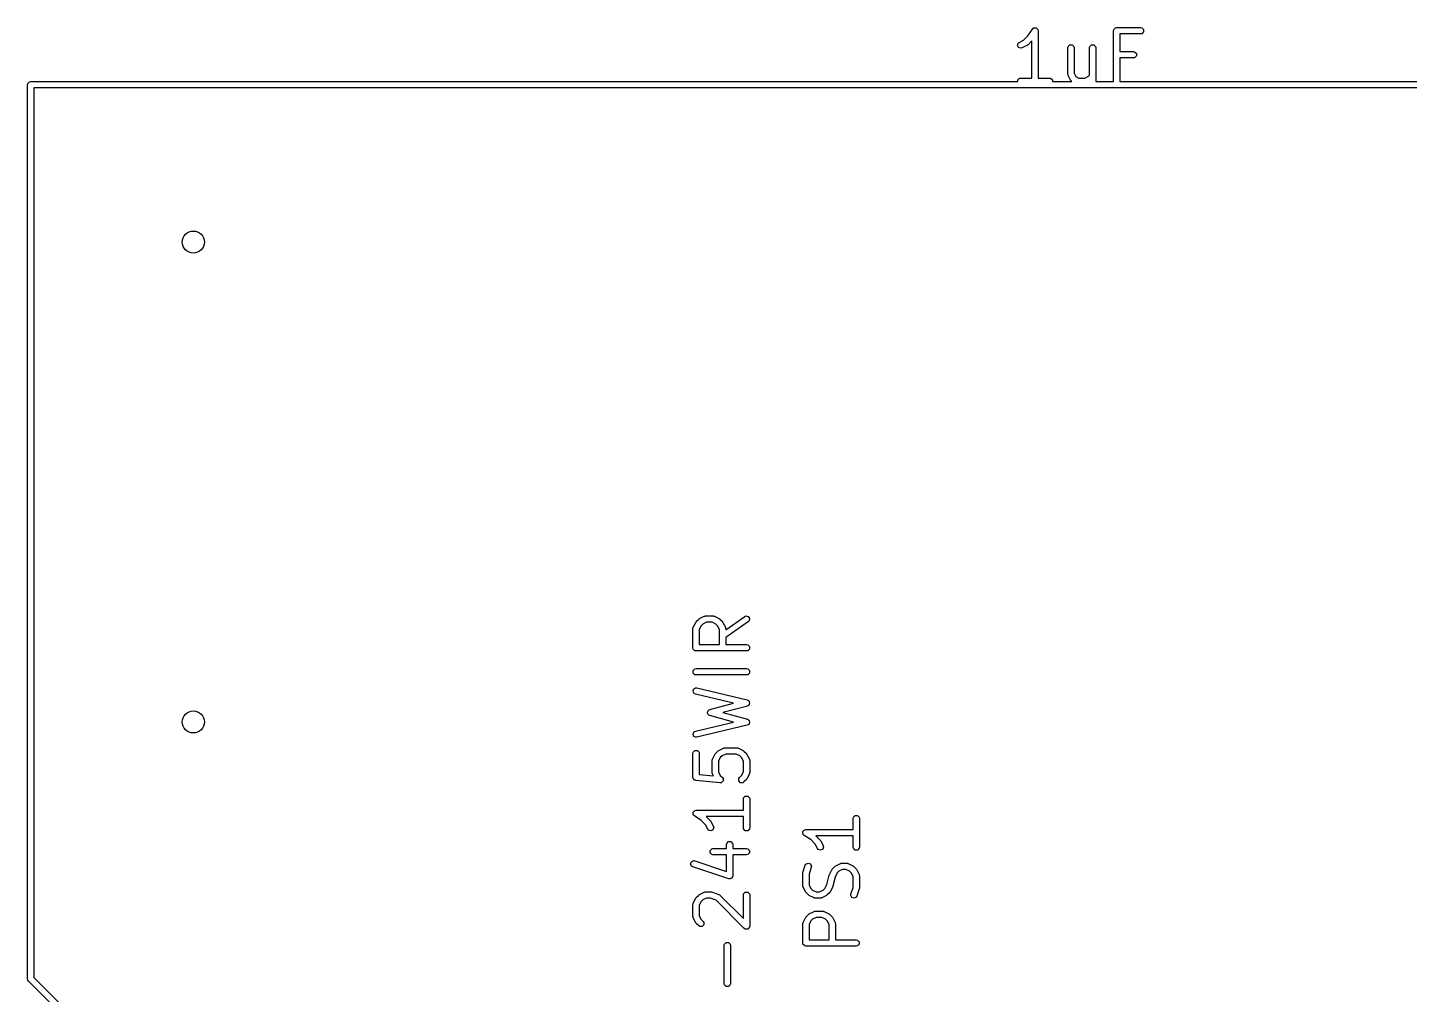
# Model space of a CAD drawing. Header units: inches. Extents: x -1.73 to 1.98, y -0.03 to 4.65.
# Drawn here: x -0.821 to 0.043, y 0.565 to 1.169 of the extents above; entities that cross this region are included whole.
import ezdxf

# ---------------------------------------------------------------- set-up
doc = ezdxf.new("R2010")
doc.units = ezdxf.units.IN
doc.header["$MEASUREMENT"] = 0
doc.layers.add('BLACK', color=250, linetype='CONTINUOUS')

msp = doc.modelspace()

# ---------------------------------------------------------------- linework, layer by layer
at = {"layer": 'BLACK', "linetype": 'CONTINUOUS'}
for p, q in [((-0.19566, 1.16428), (-0.19277, 1.16862)), ((-0.19277, 1.16862), (-0.19223, 1.16916)), ((-0.19223, 1.16916), (-0.19203, 1.1692)), ((-0.19203, 1.1692), (-0.19189, 1.16934)), ((-0.19189, 1.16934), (-0.19131, 1.16934)), ((-0.19131, 1.16934), (-0.19075, 1.16945)), ((-0.19075, 1.16945), (-0.19058, 1.16934)), ((-0.19058, 1.16934), (-0.19038, 1.16934)), ((-0.19038, 1.16934), (-0.18997, 1.16894)), ((-0.18997, 1.16894), (-0.1895, 1.16862)), ((-0.1895, 1.16862), (-0.18946, 1.16842)), ((-0.18946, 1.16842), (-0.18931, 1.16828)), ((-0.18931, 1.16828), (-0.18916, 1.16752)), ((-0.18916, 1.16752), (-0.18916, 1.138)), ((-0.14211, 1.16752), (-0.14196, 1.16828)), ((-0.14211, 1.13603), (-0.14211, 1.16752)), ((-0.14196, 1.16828), (-0.14089, 1.16934)), ((-0.14089, 1.16934), (-0.14014, 1.16949)), ((-0.14014, 1.16949), (-0.12514, 1.16949)), ((-0.12514, 1.16949), (-0.12439, 1.16934)), ((-0.12439, 1.16934), (-0.12332, 1.16828)), ((-0.12332, 1.16677), (-0.12439, 1.16571)), ((-0.12332, 1.16828), (-0.12332, 1.16677)), ((-0.20209, 1.15839), (-0.20162, 1.15981)), ((-0.20142, 1.15704), (-0.20209, 1.15839)), ((-0.20162, 1.15981), (-0.20101, 1.16029)), ((-0.20101, 1.16029), (-0.1983, 1.16164)), ((-0.19625, 1.15826), (-0.19925, 1.15676)), ((-0.1983, 1.16164), (-0.19566, 1.16428)), ((-0.196, 1.15846), (-0.19625, 1.15826)), ((-0.19574, 1.15863), (-0.196, 1.15846)), ((-0.1931, 1.16127), (-0.19574, 1.15863)), ((-0.1931, 1.138), (-0.1931, 1.16127)), ((-0.1706, 1.15703), (-0.17045, 1.15778)), ((-0.17045, 1.15778), (-0.16939, 1.15884)), ((-0.16939, 1.15884), (-0.16788, 1.15884)), ((-0.16788, 1.15884), (-0.16682, 1.15778)), ((-0.16682, 1.15778), (-0.16667, 1.15703)), ((-0.15711, 1.15703), (-0.15696, 1.15778)), ((-0.15696, 1.15778), (-0.15589, 1.15884)), ((-0.15589, 1.15884), (-0.15438, 1.15884)), ((-0.15438, 1.15884), (-0.15332, 1.15778)), ((-0.15332, 1.15778), (-0.15317, 1.15703)), ((-0.12514, 1.16556), (-0.13817, 1.16556)), ((-0.13817, 1.16556), (-0.13817, 1.15449)), ((-0.12439, 1.16571), (-0.12514, 1.16556)), ((-0.19999, 1.15656), (-0.20142, 1.15704)), ((-0.19925, 1.15676), (-0.19999, 1.15656)), ((-0.1706, 1.14053), (-0.1706, 1.15703)), ((-0.16667, 1.15703), (-0.16667, 1.14099)), ((-0.15711, 1.13984), (-0.15711, 1.15703)), ((-0.15317, 1.15703), (-0.15317, 1.13603)), ((-0.13817, 1.15449), (-0.12964, 1.15449)), ((-0.12964, 1.15056), (-0.13817, 1.15056)), ((-0.13817, 1.15056), (-0.13817, 1.13603)), ((-0.12964, 1.15449), (-0.12889, 1.15434)), ((-0.12889, 1.15071), (-0.12964, 1.15056)), ((-0.12889, 1.15434), (-0.12782, 1.15328)), ((-0.12782, 1.15177), (-0.12889, 1.15071)), ((-0.12782, 1.15328), (-0.12782, 1.15177)), ((-0.17058, 1.14043), (-0.1706, 1.14053)), ((-0.1706, 1.14039), (-0.17058, 1.14043)), ((-0.17052, 1.14008), (-0.1706, 1.14039)), ((-0.17045, 1.13977), (-0.17052, 1.14008)), ((-0.16667, 1.14099), (-0.16567, 1.13899)), ((-0.82077, 1.13386), (-0.82062, 1.13461)), ((-0.82077, 0.5748), (-0.82077, 1.13386)), ((-0.82062, 1.13461), (-0.81955, 1.13568)), ((-0.81955, 1.13568), (-0.8188, 1.13583)), ((-0.8188, 1.13583), (-0.20195, 1.13583)), ((0.17923, 1.13189), (-0.81683, 1.13189)), ((-0.81683, 1.13189), (-0.81683, 0.57562)), ((-0.20195, 1.13678), (-0.20088, 1.13785)), ((-0.20195, 1.13583), (-0.20195, 1.13678)), ((-0.20088, 1.13785), (-0.20013, 1.138)), ((-0.20013, 1.138), (-0.1931, 1.138)), ((-0.18916, 1.138), (-0.18213, 1.138)), ((-0.18213, 1.138), (-0.18138, 1.13785)), ((-0.18138, 1.13785), (-0.18031, 1.13678)), ((-0.18031, 1.13678), (-0.18031, 1.13583)), ((-0.18031, 1.13583), (-0.16809, 1.13583)), ((-0.17042, 1.13974), (-0.17045, 1.13977)), ((-0.1704, 1.13965), (-0.17042, 1.13974)), ((-0.1689, 1.13665), (-0.1704, 1.13965)), ((-0.16866, 1.13634), (-0.1689, 1.13665)), ((-0.16862, 1.13624), (-0.16866, 1.13634)), ((-0.16851, 1.13615), (-0.16862, 1.13624)), ((-0.16843, 1.13604), (-0.16851, 1.13615)), ((-0.16833, 1.13601), (-0.16843, 1.13604)), ((-0.16809, 1.13583), (-0.16833, 1.13601)), ((-0.16567, 1.13899), (-0.16367, 1.138)), ((-0.16367, 1.138), (-0.1601, 1.138)), ((-0.1601, 1.138), (-0.1578, 1.13915)), ((-0.1578, 1.13915), (-0.15711, 1.13984)), ((-0.15317, 1.13603), (-0.15321, 1.13583)), ((-0.15321, 1.13583), (-0.14207, 1.13583)), ((-0.14207, 1.13583), (-0.14211, 1.13603)), ((-0.13817, 1.13603), (-0.13821, 1.13583)), ((-0.13821, 1.13583), (0.1812, 1.13583)), ((-0.40484, 0.79422), (-0.40478, 0.79453)), ((-0.40478, 0.79453), (-0.40474, 0.79456)), ((-0.40474, 0.79456), (-0.40472, 0.79466)), ((-0.40472, 0.79466), (-0.40322, 0.79766)), ((-0.40322, 0.79766), (-0.40302, 0.79791)), ((-0.40302, 0.79791), (-0.40285, 0.79817)), ((-0.40285, 0.79817), (-0.40135, 0.79967)), ((-0.40135, 0.79967), (-0.40109, 0.79984)), ((-0.40109, 0.79984), (-0.40084, 0.80004)), ((-0.39984, 0.79561), (-0.40099, 0.79331)), ((-0.40084, 0.80004), (-0.39784, 0.80154)), ((-0.39879, 0.79666), (-0.39984, 0.79561)), ((-0.39649, 0.79781), (-0.39879, 0.79666)), ((-0.39784, 0.80154), (-0.39774, 0.80156)), ((-0.39774, 0.80156), (-0.39771, 0.80159)), ((-0.39771, 0.80159), (-0.3974, 0.80166)), ((-0.3974, 0.80166), (-0.3971, 0.80174)), ((-0.3971, 0.80174), (-0.39705, 0.80172)), ((-0.39705, 0.80172), (-0.39696, 0.80174)), ((-0.39696, 0.80174), (-0.39246, 0.80174)), ((-0.39292, 0.79781), (-0.39649, 0.79781)), ((-0.39062, 0.79666), (-0.39292, 0.79781)), ((-0.39246, 0.80174), (-0.39236, 0.80172)), ((-0.39236, 0.80172), (-0.39232, 0.80174)), ((-0.39232, 0.80174), (-0.39201, 0.80166)), ((-0.39201, 0.80166), (-0.3917, 0.80159)), ((-0.3917, 0.80159), (-0.39167, 0.80156)), ((-0.39167, 0.80156), (-0.39158, 0.80154)), ((-0.39158, 0.80154), (-0.38858, 0.80004)), ((-0.38958, 0.79561), (-0.39062, 0.79666)), ((-0.38843, 0.79331), (-0.38958, 0.79561)), ((-0.38858, 0.80004), (-0.38833, 0.79984)), ((-0.38833, 0.79984), (-0.38807, 0.79967)), ((-0.38807, 0.79967), (-0.38657, 0.79817)), ((-0.38657, 0.79817), (-0.38639, 0.7979)), ((-0.38639, 0.7979), (-0.3862, 0.79766)), ((-0.3862, 0.79766), (-0.3847, 0.79466)), ((-0.3847, 0.79466), (-0.38467, 0.79456)), ((-0.38467, 0.79456), (-0.38464, 0.79453)), ((-0.38464, 0.79453), (-0.38458, 0.79422)), ((-0.38449, 0.79306), (-0.37259, 0.80139)), ((-0.37033, 0.79816), (-0.38449, 0.78825)), ((-0.37259, 0.80139), (-0.37189, 0.8017)), ((-0.37189, 0.8017), (-0.3704, 0.80144)), ((-0.3704, 0.80144), (-0.36954, 0.8002)), ((-0.3698, 0.79872), (-0.37033, 0.79816)), ((-0.36954, 0.8002), (-0.3698, 0.79872)), ((-0.40493, 0.79378), (-0.40491, 0.79387)), ((-0.40493, 0.78178), (-0.40493, 0.79378)), ((-0.40492, 0.79392), (-0.40484, 0.79422)), ((-0.40491, 0.79387), (-0.40492, 0.79392)), ((-0.40099, 0.79331), (-0.40099, 0.78375)), ((-0.38843, 0.78375), (-0.38843, 0.79331)), ((-0.38458, 0.79422), (-0.3845, 0.79392)), ((-0.3845, 0.79392), (-0.38451, 0.79387)), ((-0.38451, 0.79387), (-0.38449, 0.79378)), ((-0.38449, 0.79378), (-0.38449, 0.79306)), ((-0.38449, 0.78825), (-0.38449, 0.78375)), ((-0.40478, 0.78102), (-0.40493, 0.78178)), ((-0.40371, 0.77996), (-0.40478, 0.78102)), ((-0.40296, 0.77981), (-0.40371, 0.77996)), ((-0.37146, 0.77981), (-0.40296, 0.77981)), ((-0.40099, 0.78375), (-0.38843, 0.78375)), ((-0.38449, 0.78375), (-0.37146, 0.78375)), ((-0.37146, 0.78375), (-0.37071, 0.7836)), ((-0.37071, 0.77996), (-0.37146, 0.77981)), ((-0.37071, 0.7836), (-0.36964, 0.78253)), ((-0.36964, 0.78102), (-0.37071, 0.77996)), ((-0.36964, 0.78253), (-0.36964, 0.78102)), ((-0.40478, 0.76753), (-0.40371, 0.7686)), ((-0.40371, 0.7686), (-0.40296, 0.76875)), ((-0.40296, 0.76875), (-0.37146, 0.76875)), ((-0.37146, 0.76875), (-0.37071, 0.7686)), ((-0.37071, 0.7686), (-0.36964, 0.76753)), ((-0.40478, 0.76603), (-0.40478, 0.76753)), ((-0.40371, 0.76496), (-0.40478, 0.76603)), ((-0.40296, 0.76481), (-0.40371, 0.76496)), ((-0.37146, 0.76481), (-0.40296, 0.76481)), ((-0.37071, 0.76496), (-0.37146, 0.76481)), ((-0.36964, 0.76603), (-0.37071, 0.76496)), ((-0.36964, 0.76753), (-0.36964, 0.76603)), ((-0.4049, 0.75447), (-0.40455, 0.75593)), ((-0.40411, 0.75319), (-0.4049, 0.75447)), ((-0.40455, 0.75593), (-0.40327, 0.75672)), ((-0.40341, 0.75287), (-0.40411, 0.75319)), ((-0.37951, 0.74717), (-0.40341, 0.75287)), ((-0.40327, 0.75672), (-0.4025, 0.7567)), ((-0.4025, 0.7567), (-0.371, 0.7492)), ((-0.39529, 0.74261), (-0.39515, 0.74285)), ((-0.39515, 0.74285), (-0.39447, 0.74318)), ((-0.39447, 0.74318), (-0.37951, 0.74717)), ((-0.37095, 0.74538), (-0.38632, 0.74128)), ((-0.371, 0.7492), (-0.37031, 0.74888)), ((-0.37026, 0.74572), (-0.37095, 0.74538)), ((-0.37031, 0.74888), (-0.37015, 0.74863)), ((-0.37012, 0.74597), (-0.37026, 0.74572)), ((-0.37015, 0.74863), (-0.3699, 0.74848)), ((-0.36987, 0.74613), (-0.37012, 0.74597)), ((-0.3699, 0.74848), (-0.36977, 0.74801)), ((-0.36975, 0.7466), (-0.36987, 0.74613)), ((-0.36977, 0.74801), (-0.36952, 0.74759)), ((-0.36951, 0.74702), (-0.36975, 0.7466)), ((-0.36952, 0.74759), (-0.36959, 0.74731)), ((-0.36959, 0.74731), (-0.36951, 0.74702)), ((-0.40341, 0.7297), (-0.37951, 0.73539)), ((-0.39591, 0.74154), (-0.39565, 0.74198)), ((-0.39584, 0.74128), (-0.39591, 0.74154)), ((-0.39591, 0.74102), (-0.39584, 0.74128)), ((-0.39565, 0.74058), (-0.39591, 0.74102)), ((-0.39565, 0.74198), (-0.39552, 0.74248)), ((-0.39552, 0.74009), (-0.39565, 0.74058)), ((-0.39552, 0.74248), (-0.39529, 0.74261)), ((-0.39529, 0.73995), (-0.39552, 0.74009)), ((-0.39515, 0.73972), (-0.39529, 0.73995)), ((-0.39447, 0.73938), (-0.39515, 0.73972)), ((-0.37951, 0.73539), (-0.39447, 0.73938)), ((-0.38632, 0.74128), (-0.37095, 0.73719)), ((-0.37095, 0.73719), (-0.37026, 0.73685)), ((-0.37026, 0.73685), (-0.37012, 0.73659)), ((-0.3699, 0.73409), (-0.37015, 0.73394)), ((-0.37012, 0.73659), (-0.36987, 0.73644)), ((-0.36977, 0.73456), (-0.3699, 0.73409)), ((-0.36987, 0.73644), (-0.36975, 0.73596)), ((-0.36952, 0.73497), (-0.36977, 0.73456)), ((-0.36975, 0.73596), (-0.36951, 0.73554)), ((-0.36951, 0.73554), (-0.36959, 0.73526)), ((-0.36959, 0.73526), (-0.36952, 0.73497)), ((-0.4049, 0.7281), (-0.40411, 0.72938)), ((-0.40455, 0.72663), (-0.4049, 0.7281)), ((-0.40327, 0.72584), (-0.40455, 0.72663)), ((-0.40411, 0.72938), (-0.40341, 0.7297)), ((-0.4025, 0.72587), (-0.40327, 0.72584)), ((-0.371, 0.73337), (-0.4025, 0.72587)), ((-0.37031, 0.73369), (-0.371, 0.73337)), ((-0.37015, 0.73394), (-0.37031, 0.73369)), ((-0.40478, 0.71654), (-0.40371, 0.7176)), ((-0.40371, 0.7176), (-0.4022, 0.7176)), ((-0.4022, 0.7176), (-0.40114, 0.71654)), ((-0.39085, 0.71568), (-0.38935, 0.71718)), ((-0.38935, 0.71718), (-0.38909, 0.71735)), ((-0.38909, 0.71735), (-0.38884, 0.71755)), ((-0.38884, 0.71755), (-0.38584, 0.71905)), ((-0.38584, 0.71905), (-0.38574, 0.71907)), ((-0.38574, 0.71907), (-0.38571, 0.7191)), ((-0.38571, 0.7191), (-0.3854, 0.71917)), ((-0.3854, 0.71917), (-0.3851, 0.71925)), ((-0.3851, 0.71925), (-0.38506, 0.71923)), ((-0.38506, 0.71923), (-0.38496, 0.71925)), ((-0.38496, 0.71925), (-0.37746, 0.71925)), ((-0.37746, 0.71925), (-0.37736, 0.71923)), ((-0.37736, 0.71923), (-0.37732, 0.71925)), ((-0.37732, 0.71925), (-0.37702, 0.71917)), ((-0.37702, 0.71917), (-0.37671, 0.7191)), ((-0.37671, 0.7191), (-0.37667, 0.71907)), ((-0.37667, 0.71907), (-0.37658, 0.71905)), ((-0.37658, 0.71905), (-0.37358, 0.71755)), ((-0.37358, 0.71755), (-0.37333, 0.71735)), ((-0.37333, 0.71735), (-0.37307, 0.71718)), ((-0.37307, 0.71718), (-0.37157, 0.71568)), ((-0.40493, 0.71579), (-0.40478, 0.71654)), ((-0.40493, 0.70079), (-0.40493, 0.71579)), ((-0.40114, 0.71654), (-0.40099, 0.71579)), ((-0.40099, 0.71579), (-0.40099, 0.70257)), ((-0.39293, 0.71129), (-0.39291, 0.71138)), ((-0.39293, 0.70379), (-0.39293, 0.71129)), ((-0.39292, 0.71143), (-0.39284, 0.71173)), ((-0.39291, 0.71138), (-0.39292, 0.71143)), ((-0.39284, 0.71173), (-0.39278, 0.71204)), ((-0.39278, 0.71204), (-0.39275, 0.71207)), ((-0.39275, 0.71207), (-0.39272, 0.71217)), ((-0.39272, 0.71217), (-0.39122, 0.71517)), ((-0.39122, 0.71517), (-0.39103, 0.71542)), ((-0.39103, 0.71542), (-0.39085, 0.71568)), ((-0.38784, 0.71312), (-0.38899, 0.71082)), ((-0.38899, 0.71082), (-0.38899, 0.70425)), ((-0.38679, 0.71417), (-0.38784, 0.71312)), ((-0.38449, 0.71532), (-0.38679, 0.71417)), ((-0.37792, 0.71532), (-0.38449, 0.71532)), ((-0.37563, 0.71417), (-0.37792, 0.71532)), ((-0.37458, 0.71312), (-0.37563, 0.71417)), ((-0.37343, 0.71082), (-0.37458, 0.71312)), ((-0.37343, 0.70425), (-0.37343, 0.71082)), ((-0.37157, 0.71568), (-0.37139, 0.71542)), ((-0.37139, 0.71542), (-0.3712, 0.71517)), ((-0.3712, 0.71517), (-0.3697, 0.71217)), ((-0.3697, 0.71217), (-0.36967, 0.71207)), ((-0.36967, 0.71207), (-0.36964, 0.71204)), ((-0.36964, 0.71204), (-0.36958, 0.71173)), ((-0.36958, 0.71173), (-0.3695, 0.71143)), ((-0.3695, 0.71143), (-0.36951, 0.71138)), ((-0.36951, 0.71138), (-0.36949, 0.71129)), ((-0.36949, 0.71129), (-0.36949, 0.70379)), ((-0.40483, 0.70032), (-0.40493, 0.70079)), ((-0.40484, 0.70022), (-0.40483, 0.70032)), ((-0.4048, 0.70017), (-0.40484, 0.70022)), ((-0.40478, 0.70003), (-0.4048, 0.70017)), ((-0.40431, 0.69957), (-0.40478, 0.70003)), ((-0.40389, 0.69905), (-0.40431, 0.69957)), ((-0.40099, 0.70257), (-0.39211, 0.70168)), ((-0.39291, 0.70369), (-0.39293, 0.70379)), ((-0.39292, 0.70365), (-0.39291, 0.70369)), ((-0.39284, 0.70334), (-0.39292, 0.70365)), ((-0.39278, 0.70303), (-0.39284, 0.70334)), ((-0.39275, 0.703), (-0.39278, 0.70303)), ((-0.39272, 0.70291), (-0.39275, 0.703)), ((-0.39211, 0.70168), (-0.39272, 0.70291)), ((-0.38899, 0.70425), (-0.38784, 0.70195)), ((-0.38784, 0.70195), (-0.38657, 0.70068)), ((-0.38657, 0.70068), (-0.38614, 0.70004)), ((-0.38614, 0.70004), (-0.38614, 0.69994)), ((-0.38614, 0.69994), (-0.38607, 0.69986)), ((-0.38607, 0.69986), (-0.38614, 0.6992)), ((-0.37628, 0.70004), (-0.37585, 0.70068)), ((-0.37628, 0.69853), (-0.37628, 0.70004)), ((-0.37585, 0.70068), (-0.37458, 0.70195)), ((-0.37458, 0.70195), (-0.37343, 0.70425)), ((-0.37139, 0.69966), (-0.37157, 0.6994)), ((-0.3712, 0.69991), (-0.37139, 0.69966)), ((-0.3697, 0.70291), (-0.3712, 0.69991)), ((-0.36967, 0.703), (-0.3697, 0.70291)), ((-0.36964, 0.70303), (-0.36967, 0.703)), ((-0.36958, 0.70334), (-0.36964, 0.70303)), ((-0.3695, 0.70365), (-0.36958, 0.70334)), ((-0.36949, 0.70379), (-0.36951, 0.70369)), ((-0.36951, 0.70369), (-0.3695, 0.70365)), ((-0.40375, 0.69901), (-0.40389, 0.69905)), ((-0.40371, 0.69897), (-0.40375, 0.69901)), ((-0.40361, 0.69897), (-0.40371, 0.69897)), ((-0.40315, 0.69883), (-0.40361, 0.69897)), ((-0.38815, 0.69733), (-0.40315, 0.69883)), ((-0.38739, 0.6974), (-0.38815, 0.69733)), ((-0.38731, 0.69747), (-0.38739, 0.6974)), ((-0.38721, 0.69747), (-0.38731, 0.69747)), ((-0.38674, 0.69794), (-0.38721, 0.69747)), ((-0.38622, 0.69836), (-0.38674, 0.69794)), ((-0.38621, 0.69846), (-0.38622, 0.69836)), ((-0.38614, 0.69853), (-0.38621, 0.69846)), ((-0.38614, 0.6992), (-0.38614, 0.69853)), ((-0.37521, 0.69747), (-0.37628, 0.69853)), ((-0.37371, 0.69747), (-0.37521, 0.69747)), ((-0.37307, 0.6979), (-0.37371, 0.69747)), ((-0.37157, 0.6994), (-0.37307, 0.6979)), ((-0.37343, 0.68729), (-0.37328, 0.68804)), ((-0.37343, 0.68026), (-0.37343, 0.68729)), ((-0.37328, 0.68804), (-0.37221, 0.68911)), ((-0.37221, 0.68911), (-0.37071, 0.68911)), ((-0.37071, 0.68911), (-0.36964, 0.68804)), ((-0.36964, 0.68804), (-0.36949, 0.68729)), ((-0.36949, 0.68729), (-0.36949, 0.66929)), ((-0.40489, 0.67867), (-0.40478, 0.67884)), ((-0.40478, 0.67811), (-0.40489, 0.67867)), ((-0.40478, 0.67904), (-0.40437, 0.67945)), ((-0.40478, 0.67884), (-0.40478, 0.67904)), ((-0.40478, 0.67754), (-0.40478, 0.67811)), ((-0.40463, 0.67739), (-0.40478, 0.67754)), ((-0.40459, 0.67719), (-0.40463, 0.67739)), ((-0.40405, 0.67665), (-0.40459, 0.67719)), ((-0.40437, 0.67945), (-0.40405, 0.67993)), ((-0.40405, 0.67993), (-0.40385, 0.67997)), ((-0.39971, 0.67376), (-0.40405, 0.67665)), ((-0.40385, 0.67997), (-0.40371, 0.68011)), ((-0.40371, 0.68011), (-0.40296, 0.68026)), ((-0.40296, 0.68026), (-0.37343, 0.68026)), ((-0.39708, 0.67112), (-0.39971, 0.67376)), ((-0.37343, 0.67632), (-0.3967, 0.67632)), ((-0.3967, 0.67632), (-0.39407, 0.67368)), ((-0.39407, 0.67368), (-0.39389, 0.67342)), ((-0.37343, 0.66929), (-0.37343, 0.67632)), ((-0.30483, 0.67518), (-0.30468, 0.67593)), ((-0.30483, 0.66815), (-0.30483, 0.67518)), ((-0.30468, 0.67593), (-0.30361, 0.677)), ((-0.30361, 0.677), (-0.30211, 0.677)), ((-0.30211, 0.677), (-0.30104, 0.67593)), ((-0.30104, 0.67593), (-0.30089, 0.67518)), ((-0.30089, 0.67518), (-0.30089, 0.65718)), ((-0.39572, 0.66841), (-0.39708, 0.67112)), ((-0.39525, 0.6678), (-0.39572, 0.66841)), ((-0.39382, 0.66733), (-0.39525, 0.6678)), ((-0.39389, 0.67342), (-0.3937, 0.67317)), ((-0.39247, 0.668), (-0.39382, 0.66733)), ((-0.3937, 0.67317), (-0.3922, 0.67017)), ((-0.39199, 0.66943), (-0.39247, 0.668)), ((-0.3922, 0.67017), (-0.39199, 0.66943)), ((-0.37328, 0.66854), (-0.37343, 0.66929)), ((-0.37221, 0.66747), (-0.37328, 0.66854)), ((-0.37071, 0.66747), (-0.37221, 0.66747)), ((-0.36964, 0.66854), (-0.37071, 0.66747)), ((-0.36949, 0.66929), (-0.36964, 0.66854)), ((-0.33629, 0.66656), (-0.33617, 0.66673)), ((-0.33617, 0.666), (-0.33629, 0.66656)), ((-0.33617, 0.66693), (-0.33577, 0.66734)), ((-0.33617, 0.66673), (-0.33617, 0.66693)), ((-0.33617, 0.66543), (-0.33617, 0.666)), ((-0.33603, 0.66528), (-0.33617, 0.66543)), ((-0.33599, 0.66508), (-0.33603, 0.66528)), ((-0.33545, 0.66454), (-0.33599, 0.66508)), ((-0.33577, 0.66734), (-0.33545, 0.66781)), ((-0.33545, 0.66781), (-0.33525, 0.66785)), ((-0.33525, 0.66785), (-0.33511, 0.668)), ((-0.33511, 0.668), (-0.33435, 0.66815)), ((-0.33435, 0.66815), (-0.30483, 0.66815)), ((-0.38393, 0.65879), (-0.38378, 0.65955)), ((-0.38393, 0.65626), (-0.38393, 0.65879)), ((-0.38378, 0.65955), (-0.38271, 0.66061)), ((-0.38271, 0.66061), (-0.38121, 0.66061)), ((-0.38121, 0.66061), (-0.38014, 0.65955)), ((-0.38014, 0.65955), (-0.37999, 0.65879)), ((-0.37999, 0.65879), (-0.37999, 0.65626)), ((-0.33111, 0.66165), (-0.33545, 0.66454)), ((-0.32847, 0.65901), (-0.33111, 0.66165)), ((-0.32712, 0.6563), (-0.32847, 0.65901)), ((-0.30483, 0.66421), (-0.3281, 0.66421)), ((-0.3281, 0.66421), (-0.32546, 0.66157)), ((-0.32546, 0.66157), (-0.32529, 0.66131)), ((-0.32529, 0.66131), (-0.32509, 0.66106)), ((-0.32509, 0.66106), (-0.32359, 0.65806)), ((-0.32339, 0.65732), (-0.32387, 0.65589)), ((-0.32359, 0.65806), (-0.32339, 0.65732)), ((-0.30483, 0.65718), (-0.30483, 0.66421)), ((-0.30468, 0.65643), (-0.30483, 0.65718)), ((-0.30361, 0.65536), (-0.30468, 0.65643)), ((-0.30104, 0.65643), (-0.30211, 0.65536)), ((-0.30089, 0.65718), (-0.30104, 0.65643)), ((-0.40642, 0.64665), (-0.40594, 0.64808)), ((-0.40594, 0.64808), (-0.4046, 0.64876)), ((-0.4046, 0.64876), (-0.40383, 0.64866)), ((-0.40383, 0.64866), (-0.38393, 0.64203)), ((-0.39428, 0.65505), (-0.39321, 0.65611)), ((-0.39428, 0.65354), (-0.39428, 0.65505)), ((-0.39321, 0.65247), (-0.39428, 0.65354)), ((-0.39321, 0.65611), (-0.39246, 0.65626)), ((-0.39246, 0.65232), (-0.39321, 0.65247)), ((-0.39246, 0.65626), (-0.38393, 0.65626)), ((-0.38393, 0.65232), (-0.39246, 0.65232)), ((-0.38393, 0.64203), (-0.38393, 0.65232)), ((-0.37999, 0.65626), (-0.37146, 0.65626)), ((-0.37146, 0.65232), (-0.37999, 0.65232)), ((-0.37999, 0.65232), (-0.37999, 0.6393)), ((-0.37146, 0.65626), (-0.37071, 0.65611)), ((-0.37071, 0.65247), (-0.37146, 0.65232)), ((-0.37071, 0.65611), (-0.36964, 0.65505)), ((-0.36964, 0.65354), (-0.37071, 0.65247)), ((-0.36964, 0.65505), (-0.36964, 0.65354)), ((-0.32665, 0.65569), (-0.32712, 0.6563)), ((-0.32522, 0.65522), (-0.32665, 0.65569)), ((-0.32387, 0.65589), (-0.32522, 0.65522)), ((-0.30211, 0.65536), (-0.30361, 0.65536)), ((-0.40575, 0.64531), (-0.40642, 0.64665)), ((-0.40508, 0.64493), (-0.40575, 0.64531)), ((-0.38258, 0.63743), (-0.40508, 0.64493)), ((-0.37999, 0.6393), (-0.38014, 0.63854)), ((-0.33632, 0.64068), (-0.33626, 0.64099)), ((-0.33632, 0.63318), (-0.33632, 0.64068)), ((-0.33626, 0.64099), (-0.33622, 0.6413)), ((-0.33622, 0.6413), (-0.33472, 0.6458)), ((-0.33472, 0.6458), (-0.33434, 0.64647)), ((-0.33434, 0.64647), (-0.33299, 0.64715)), ((-0.33299, 0.64715), (-0.33156, 0.64667)), ((-0.33099, 0.64456), (-0.33239, 0.64036)), ((-0.33239, 0.64036), (-0.33239, 0.63365)), ((-0.33156, 0.64667), (-0.33089, 0.64532)), ((-0.33089, 0.64532), (-0.33099, 0.64456)), ((-0.32121, 0.63387), (-0.31977, 0.63966)), ((-0.31977, 0.63966), (-0.31967, 0.63986)), ((-0.31967, 0.63986), (-0.31962, 0.64006)), ((-0.31962, 0.64006), (-0.31812, 0.64306)), ((-0.31812, 0.64306), (-0.31792, 0.64331)), ((-0.31792, 0.64331), (-0.31775, 0.64357)), ((-0.31775, 0.64357), (-0.31625, 0.64507)), ((-0.31625, 0.64507), (-0.31599, 0.64525)), ((-0.31474, 0.64102), (-0.316, 0.6385)), ((-0.31599, 0.64525), (-0.31574, 0.64544)), ((-0.31574, 0.64544), (-0.31274, 0.64694)), ((-0.31369, 0.64206), (-0.31474, 0.64102)), ((-0.31139, 0.64321), (-0.31369, 0.64206)), ((-0.31274, 0.64694), (-0.31264, 0.64697)), ((-0.31264, 0.64697), (-0.31261, 0.647)), ((-0.31261, 0.647), (-0.3123, 0.64706)), ((-0.3123, 0.64706), (-0.312, 0.64715)), ((-0.312, 0.64715), (-0.31195, 0.64713)), ((-0.31195, 0.64713), (-0.31186, 0.64715)), ((-0.31186, 0.64715), (-0.30886, 0.64715)), ((-0.30932, 0.64321), (-0.31139, 0.64321)), ((-0.30702, 0.64206), (-0.30932, 0.64321)), ((-0.30886, 0.64715), (-0.30876, 0.64713)), ((-0.30876, 0.64713), (-0.30872, 0.64715)), ((-0.30872, 0.64715), (-0.30841, 0.64706)), ((-0.30841, 0.64706), (-0.3081, 0.647)), ((-0.3081, 0.647), (-0.30807, 0.64697)), ((-0.30807, 0.64697), (-0.30798, 0.64694)), ((-0.30798, 0.64694), (-0.30498, 0.64544)), ((-0.30598, 0.64102), (-0.30702, 0.64206)), ((-0.30483, 0.63872), (-0.30598, 0.64102)), ((-0.30498, 0.64544), (-0.30473, 0.64525)), ((-0.30473, 0.64525), (-0.30447, 0.64507)), ((-0.30447, 0.64507), (-0.30297, 0.64357)), ((-0.30297, 0.64357), (-0.30279, 0.64331)), ((-0.30279, 0.64331), (-0.3026, 0.64306)), ((-0.3026, 0.64306), (-0.3011, 0.64006)), ((-0.3011, 0.64006), (-0.30107, 0.63997)), ((-0.30107, 0.63997), (-0.30104, 0.63994)), ((-0.30104, 0.63994), (-0.30098, 0.63963)), ((-0.30098, 0.63963), (-0.30089, 0.63932)), ((-0.30089, 0.63932), (-0.30091, 0.63928)), ((-0.30091, 0.63928), (-0.30089, 0.63918)), ((-0.30089, 0.63918), (-0.30089, 0.63168)), ((-0.38182, 0.63733), (-0.38258, 0.63743)), ((-0.38153, 0.63748), (-0.38182, 0.63733)), ((-0.38121, 0.63748), (-0.38153, 0.63748)), ((-0.38088, 0.6378), (-0.38121, 0.63748)), ((-0.38047, 0.63801), (-0.38088, 0.6378)), ((-0.38037, 0.63831), (-0.38047, 0.63801)), ((-0.38014, 0.63854), (-0.38037, 0.63831)), ((-0.3363, 0.63309), (-0.33632, 0.63318)), ((-0.33632, 0.63304), (-0.3363, 0.63309)), ((-0.33623, 0.63274), (-0.33632, 0.63304)), ((-0.33617, 0.63243), (-0.33623, 0.63274)), ((-0.33614, 0.6324), (-0.33617, 0.63243)), ((-0.33612, 0.6323), (-0.33614, 0.6324)), ((-0.33462, 0.6293), (-0.33612, 0.6323)), ((-0.33239, 0.63365), (-0.33124, 0.63135)), ((-0.33124, 0.63135), (-0.33019, 0.6303)), ((-0.32352, 0.6303), (-0.32247, 0.63135)), ((-0.32247, 0.63135), (-0.32121, 0.63387)), ((-0.3176, 0.6323), (-0.3191, 0.6293)), ((-0.31754, 0.63251), (-0.3176, 0.6323)), ((-0.31745, 0.63271), (-0.31754, 0.63251)), ((-0.316, 0.6385), (-0.31745, 0.63271)), ((-0.30623, 0.62781), (-0.30483, 0.632)), ((-0.30483, 0.632), (-0.30483, 0.63872)), ((-0.30099, 0.63106), (-0.30249, 0.62656)), ((-0.30095, 0.63137), (-0.30099, 0.63106)), ((-0.30089, 0.63168), (-0.30095, 0.63137)), ((-0.40484, 0.62174), (-0.40478, 0.62205)), ((-0.40478, 0.62205), (-0.40474, 0.62208)), ((-0.40474, 0.62208), (-0.40472, 0.62218)), ((-0.40472, 0.62218), (-0.40322, 0.62518)), ((-0.40322, 0.62518), (-0.40302, 0.62543)), ((-0.40302, 0.62543), (-0.40285, 0.62569)), ((-0.40285, 0.62569), (-0.40135, 0.62719)), ((-0.40135, 0.62719), (-0.40109, 0.62736)), ((-0.40109, 0.62736), (-0.40084, 0.62756)), ((-0.39984, 0.62313), (-0.40099, 0.62083)), ((-0.40084, 0.62756), (-0.39784, 0.62906)), ((-0.39879, 0.62418), (-0.39984, 0.62313)), ((-0.39649, 0.62533), (-0.39879, 0.62418)), ((-0.39784, 0.62906), (-0.39774, 0.62908)), ((-0.39774, 0.62908), (-0.39771, 0.62912)), ((-0.39771, 0.62912), (-0.3974, 0.62918)), ((-0.3974, 0.62918), (-0.3971, 0.62926)), ((-0.3971, 0.62926), (-0.39705, 0.62925)), ((-0.39705, 0.62925), (-0.39696, 0.62927)), ((-0.39696, 0.62927), (-0.39396, 0.62927)), ((-0.39428, 0.62533), (-0.39649, 0.62533)), ((-0.39052, 0.62408), (-0.39428, 0.62533)), ((-0.39396, 0.62927), (-0.39365, 0.6292)), ((-0.39365, 0.6292), (-0.39334, 0.62916)), ((-0.39334, 0.62916), (-0.38884, 0.62766)), ((-0.37285, 0.60641), (-0.39052, 0.62408)), ((-0.38884, 0.62766), (-0.38875, 0.62762)), ((-0.38875, 0.62762), (-0.38871, 0.62762)), ((-0.38871, 0.62762), (-0.38844, 0.62744)), ((-0.38844, 0.62744), (-0.38817, 0.62728)), ((-0.38817, 0.62728), (-0.38815, 0.62724)), ((-0.38815, 0.62724), (-0.38807, 0.62719)), ((-0.38807, 0.62719), (-0.37343, 0.61255)), ((-0.37343, 0.6273), (-0.37328, 0.62805)), ((-0.37343, 0.61255), (-0.37343, 0.6273)), ((-0.37328, 0.62805), (-0.37221, 0.62912)), ((-0.37221, 0.62912), (-0.37071, 0.62912)), ((-0.37071, 0.62912), (-0.36964, 0.62805)), ((-0.36964, 0.62805), (-0.36949, 0.6273)), ((-0.36949, 0.6273), (-0.36949, 0.6078)), ((-0.33442, 0.62905), (-0.33462, 0.6293)), ((-0.33425, 0.62879), (-0.33442, 0.62905)), ((-0.33275, 0.62729), (-0.33425, 0.62879)), ((-0.33248, 0.62712), (-0.33275, 0.62729)), ((-0.33224, 0.62692), (-0.33248, 0.62712)), ((-0.32924, 0.62542), (-0.33224, 0.62692)), ((-0.33019, 0.6303), (-0.32789, 0.62915)), ((-0.32914, 0.6254), (-0.32924, 0.62542)), ((-0.32911, 0.62537), (-0.32914, 0.6254)), ((-0.3288, 0.6253), (-0.32911, 0.62537)), ((-0.32849, 0.62522), (-0.3288, 0.6253)), ((-0.32845, 0.62523), (-0.32849, 0.62522)), ((-0.32836, 0.62522), (-0.32845, 0.62523)), ((-0.32536, 0.62522), (-0.32836, 0.62522)), ((-0.32789, 0.62915), (-0.32582, 0.62915)), ((-0.32582, 0.62915), (-0.32352, 0.6303)), ((-0.32526, 0.62523), (-0.32536, 0.62522)), ((-0.32522, 0.62522), (-0.32526, 0.62523)), ((-0.32491, 0.6253), (-0.32522, 0.62522)), ((-0.3246, 0.62537), (-0.32491, 0.6253)), ((-0.32457, 0.6254), (-0.3246, 0.62537)), ((-0.32448, 0.62542), (-0.32457, 0.6254)), ((-0.32148, 0.62692), (-0.32448, 0.62542)), ((-0.32123, 0.62712), (-0.32148, 0.62692)), ((-0.32096, 0.62729), (-0.32123, 0.62712)), ((-0.31946, 0.62879), (-0.32096, 0.62729)), ((-0.31929, 0.62905), (-0.31946, 0.62879)), ((-0.3191, 0.6293), (-0.31929, 0.62905)), ((-0.30632, 0.62704), (-0.30623, 0.62781)), ((-0.30565, 0.6257), (-0.30632, 0.62704)), ((-0.30422, 0.62522), (-0.30565, 0.6257)), ((-0.30287, 0.62589), (-0.30422, 0.62522)), ((-0.30249, 0.62656), (-0.30287, 0.62589)), ((-0.40493, 0.6213), (-0.40491, 0.62139)), ((-0.40493, 0.6138), (-0.40493, 0.6213)), ((-0.40491, 0.6137), (-0.40493, 0.6138)), ((-0.40492, 0.62144), (-0.40484, 0.62174)), ((-0.40491, 0.62139), (-0.40492, 0.62144)), ((-0.40492, 0.61366), (-0.40491, 0.6137)), ((-0.40484, 0.61335), (-0.40492, 0.61366)), ((-0.40478, 0.61304), (-0.40484, 0.61335)), ((-0.40099, 0.62083), (-0.40099, 0.61426)), ((-0.40099, 0.61426), (-0.39984, 0.61196)), ((-0.33462, 0.61307), (-0.33442, 0.61332)), ((-0.33442, 0.61332), (-0.33425, 0.61358)), ((-0.33425, 0.61358), (-0.33275, 0.61508)), ((-0.33275, 0.61508), (-0.33248, 0.61525)), ((-0.33248, 0.61525), (-0.33224, 0.61545)), ((-0.33224, 0.61545), (-0.32924, 0.61695)), ((-0.32789, 0.61322), (-0.33019, 0.61207)), ((-0.32924, 0.61695), (-0.32914, 0.61697)), ((-0.32914, 0.61697), (-0.32911, 0.617)), ((-0.32911, 0.617), (-0.3288, 0.61707)), ((-0.3288, 0.61707), (-0.32849, 0.61715)), ((-0.32849, 0.61715), (-0.32845, 0.61713)), ((-0.32845, 0.61713), (-0.32836, 0.61715)), ((-0.32836, 0.61715), (-0.32386, 0.61715)), ((-0.32432, 0.61322), (-0.32789, 0.61322)), ((-0.32202, 0.61207), (-0.32432, 0.61322)), ((-0.32386, 0.61715), (-0.32376, 0.61713)), ((-0.32376, 0.61713), (-0.32372, 0.61715)), ((-0.32372, 0.61715), (-0.32341, 0.61707)), ((-0.32341, 0.61707), (-0.3231, 0.617)), ((-0.3231, 0.617), (-0.32307, 0.61697)), ((-0.32307, 0.61697), (-0.32298, 0.61695)), ((-0.32298, 0.61695), (-0.31998, 0.61545)), ((-0.31998, 0.61545), (-0.31973, 0.61525)), ((-0.31973, 0.61525), (-0.31946, 0.61508)), ((-0.31946, 0.61508), (-0.31796, 0.61358)), ((-0.31796, 0.61358), (-0.31779, 0.61332)), ((-0.31779, 0.61332), (-0.3176, 0.61307)), ((-0.40474, 0.61301), (-0.40478, 0.61304)), ((-0.40472, 0.61292), (-0.40474, 0.61301)), ((-0.40322, 0.60992), (-0.40472, 0.61292)), ((-0.40302, 0.60967), (-0.40322, 0.60992)), ((-0.40285, 0.60941), (-0.40302, 0.60967)), ((-0.40135, 0.60791), (-0.40285, 0.60941)), ((-0.40071, 0.60748), (-0.40135, 0.60791)), ((-0.3992, 0.60748), (-0.40071, 0.60748)), ((-0.39984, 0.61196), (-0.39857, 0.61069)), ((-0.39814, 0.60855), (-0.3992, 0.60748)), ((-0.39857, 0.61069), (-0.39814, 0.61005)), ((-0.39814, 0.61005), (-0.39814, 0.60855)), ((-0.37221, 0.60598), (-0.37285, 0.60641)), ((-0.37071, 0.60598), (-0.37221, 0.60598)), ((-0.36964, 0.60705), (-0.37071, 0.60598)), ((-0.36949, 0.6078), (-0.36964, 0.60705)), ((-0.33632, 0.60933), (-0.33623, 0.60963)), ((-0.3363, 0.60928), (-0.33632, 0.60933)), ((-0.33632, 0.60919), (-0.3363, 0.60928)), ((-0.33632, 0.59719), (-0.33632, 0.60919)), ((-0.33623, 0.60963), (-0.33617, 0.60994)), ((-0.33617, 0.60994), (-0.33614, 0.60997)), ((-0.33614, 0.60997), (-0.33612, 0.61007)), ((-0.33612, 0.61007), (-0.33462, 0.61307)), ((-0.33124, 0.61102), (-0.33239, 0.60872)), ((-0.33239, 0.60872), (-0.33239, 0.59916)), ((-0.33019, 0.61207), (-0.33124, 0.61102)), ((-0.32097, 0.61102), (-0.32202, 0.61207)), ((-0.31983, 0.60872), (-0.32097, 0.61102)), ((-0.31983, 0.59916), (-0.31983, 0.60872)), ((-0.3176, 0.61307), (-0.3161, 0.61007)), ((-0.3161, 0.61007), (-0.31607, 0.60997)), ((-0.31607, 0.60997), (-0.31604, 0.60994)), ((-0.31604, 0.60994), (-0.31598, 0.60963)), ((-0.31598, 0.60963), (-0.31589, 0.60933)), ((-0.31589, 0.60933), (-0.31591, 0.60928)), ((-0.31591, 0.60928), (-0.31589, 0.60919)), ((-0.31589, 0.60919), (-0.31589, 0.59916)), ((-0.38543, 0.5958), (-0.38528, 0.59655)), ((-0.38528, 0.59655), (-0.38421, 0.59762)), ((-0.38421, 0.59762), (-0.38271, 0.59762)), ((-0.38271, 0.59762), (-0.38164, 0.59655)), ((-0.38164, 0.59655), (-0.38149, 0.5958)), ((-0.33617, 0.59643), (-0.33632, 0.59719)), ((-0.33511, 0.59537), (-0.33617, 0.59643)), ((-0.33239, 0.59916), (-0.31983, 0.59916)), ((-0.31589, 0.59916), (-0.30286, 0.59916)), ((-0.30286, 0.59916), (-0.30211, 0.59901)), ((-0.30211, 0.59901), (-0.30104, 0.59794)), ((-0.30104, 0.59643), (-0.30211, 0.59537)), ((-0.30104, 0.59794), (-0.30104, 0.59643)), ((-0.38543, 0.5718), (-0.38543, 0.5958)), ((-0.38149, 0.5958), (-0.38149, 0.5718)), ((-0.33435, 0.59522), (-0.33511, 0.59537)), ((-0.30286, 0.59522), (-0.33435, 0.59522)), ((-0.30211, 0.59537), (-0.30286, 0.59522)), ((-0.82062, 0.57405), (-0.82077, 0.5748)), ((-0.82019, 0.57341), (-0.82062, 0.57405)), ((-0.78221, 0.53543), (-0.82019, 0.57341)), ((-0.81683, 0.57562), (-0.77804, 0.53682)), ((-0.38528, 0.57105), (-0.38543, 0.5718)), ((-0.38421, 0.56998), (-0.38528, 0.57105)), ((-0.38271, 0.56998), (-0.38421, 0.56998)), ((-0.38164, 0.57105), (-0.38271, 0.56998)), ((-0.38149, 0.5718), (-0.38164, 0.57105))]:
    msp.add_line(p, q, dxfattribs=at)
at = {"layer": 'BLACK'}
for centre in [(-0.71722, 1.03543), (-0.71722, 1.03543), (-0.71722, 0.73543), (-0.71722, 0.73543)]:
    msp.add_circle(centre, 0.00689, dxfattribs=at)

doc.saveas('drawing.dxf')
